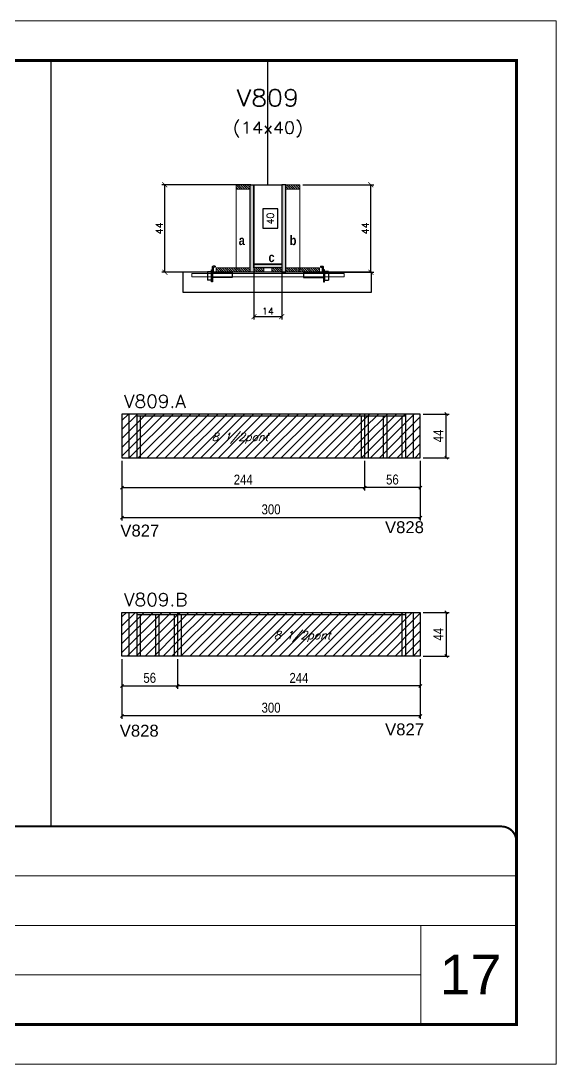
# Model space of a CAD drawing. Extents: x -20960 to -5926, y -2106 to 21915.
# Drawn here: x -11260 to -10722, y 16271 to 17321 of the extents above; entities that cross this region are included whole.
import ezdxf
from ezdxf.enums import TextEntityAlignment as Align

# ---------------------------------------------------------------- set-up
doc = ezdxf.new("R2010")
doc.units = 0
for name, pattern in [('CONTINUO', [0]), ('DASHED', [0.75, 0.5, -0.25]), ('HIDDEN', [0.375, 0.25, -0.125])]:
    doc.linetypes.add(name, pattern=pattern)
for name, color, linetype in [('5', 5, 'Continuous'), ('barrote', 251, 'Continuous'), ('COTA', 241, 'Continuous'), ('Cota Seção (2x)', 4, 'Continuous'), ('detalhes', 4, 'Continuous'), ('Painéis', 200, 'Continuous'), ('presilha', 1, 'Continuous'), ('Reaproveitamento', 251, 'Continuous'), ('SARR_2.2x7', 40, 'Continuous'), ('SARR_3.5x7', 81, 'Continuous'), ('texto', 7, 'Continuous'), ('Texto de Titulo', 7, 'Continuous'), ('Texto Qtd Sarr', 242, 'Continuous')]:
    doc.layers.add(name, color=color, linetype=linetype)
for name, color, linetype, lineweight in [('CARIMBO', 255, 'Continuous', 9), ('CONCRETO', 251, 'Continuous', 25), ('Folhas', 255, 'Continuous', 9), ('Hachura', 251, 'Continuous', 9), ('Madeira', 126, 'Continuous', 18), ('SARRAFO DE PRESSAO', 251, 'DASHED', 9), ('SCO-___-LAJ', 2, 'Continuous', 0), ('Texto Seção', 7, 'Continuous', 15)]:
    doc.layers.add(name, color=color, linetype=linetype, lineweight=lineweight)
doc.styles.add('ARIAL', font='arial.ttf')
doc.styles.add('COTA TECNICA', font='techl___.ttf', dxfattribs={"height": 10})
doc.styles.add('REGUA-120', font='ROMANS.shx', dxfattribs={"height": 15})
doc.styles.add('Romans', font='romans.shx')
doc.styles.get("Standard").update_dxf_attribs({"font": 'arial.ttf'})
doc.styles.add('TECNICA', font='techb___.ttf', dxfattribs={"height": 10})
doc.dimstyles.new('Cota Seção (2x)', dxfattribs={"dimtxt": 7, "dimasz": 5, "dimexe": 3, "dimexo": 3, "dimgap": 2, "dimtad": 3, "dimdec": 1, "dimlfac": 0.5, "dimzin": 12, "dimdsep": 46, "dimtxsty": 'Romans', "dimblk": 'ARCHTICK', "dimcen": 0, "dimclrd": 4, "dimclre": 4, "dimclrt": 1, "dimadec": 1, "dimazin": 3, "dimtfac": 1, "dimtdec": 1, "dimtmove": 0, "dimatfit": 3, "dimldrblk": 'OBLIQUE', "dimfxl": 1, "dimtolj": 1, "dimtzin": 12, "dimarcsym": 0})
doc.dimstyles.new('Cota Seção interna', dxfattribs={"dimtxt": 7, "dimasz": 6, "dimexe": 0.18, "dimexo": 2, "dimgap": -4, "dimtad": 3, "dimdec": 1, "dimlfac": 0.5, "dimzin": 12, "dimdsep": 46, "dimtxsty": 'Romans', "dimblk": 'ARCHTICK', "dimcen": 0.09, "dimse1": 1, "dimse2": 1, "dimsd1": 1, "dimsd2": 1, "dimclrd": 180, "dimclre": 5, "dimclrt": 1, "dimadec": 0, "dimazin": 3, "dimtfac": 1, "dimtdec": 1, "dimtofl": 0, "dimtmove": 0, "dimatfit": 3, "dimldrblk": 'ARCHTICK', "dimfxl": 1, "dimtolj": 1, "dimtzin": 0, "dimarcsym": 0})
doc.dimstyles.new('PAINEL', dxfattribs={"dimtxt": 10, "dimasz": 3, "dimexe": 3, "dimexo": 3, "dimgap": 3, "dimtad": 1, "dimdec": 1, "dimzin": 12, "dimdsep": 46, "dimtxsty": 'COTA TECNICA', "dimblk1": 'OBLIQUE', "dimblk2": 'OBLIQUE', "dimsah": 1, "dimcen": 0.9, "dimclrd": 4, "dimclre": 4, "dimclrt": 240, "dimadec": 1, "dimazin": 3, "dimtfac": 1, "dimtdec": 1, "dimtmove": 0, "dimatfit": 3, "dimfxl": 1, "dimtolj": 1, "dimtzin": 12, "dimarcsym": 0})
pattern_1 = [(315, (11920.8462, 8838.4468), (1.12253202, 1.12253202), [])]
pattern_2 = [(315, (11930.8462, 8838.4468), (1.12253202, 1.12253202), [])]
pattern_3 = [(45, (-148507.838, -14867.5354), (-4.49012806, 4.49012806), [])]

# ---------------------------------------------------------------- blocks, each defined once
blk = doc.blocks.new('9999999999')
at = {"color": 30, "linetype": 'CONTINUO'}
for p, q in [((98564.6, 34379.6), (99584, 34379.6)), ((98564.6, 34329.8), (99488, 34329.8)), ((99584, 34329.8), (99488, 34329.8)), ((99488, 34329.8), (99488, 34230.2)), ((98564.6, 34280), (99488, 34280))]:
    blk.add_line(p, q, dxfattribs=at)
at = {"color": 30, "linetype": 'CONTINUO', "const_width": 2}
blk.add_lwpolyline([(99584, 34230.2), (99584, 34414.4, 0.414214), (99569, 34429.4), (98229, 34429.4, 0.414214), (98214, 34414.4), (98214, 34245.2, 0.414214), (98229, 34230.2), (99584, 34230.2)], format="xyb", dxfattribs=at)
at = {"layer": 'Folhas'}
blk.add_lwpolyline([(98139, 34190.2), (99624, 34190.2), (99624, 35240.2), (98139, 35240.2)], close=True, dxfattribs=at)
at = {"layer": 'Folhas', "color": 30, "const_width": 3}
blk.add_lwpolyline([(98214, 34230.2), (99584, 34230.2), (99584, 35200.2), (98214, 35200.2)], close=True, dxfattribs=at)
blk = doc.blocks.new('_Oblique')
at = {"color": 0, "linetype": 'ByBlock', "lineweight": -2}
blk.add_line((-0.5, -0.5), (0.5, 0.5), dxfattribs=at)
blk = doc.blocks.new('*D597')
at = {"layer": 'COTA', "color": 4, "linetype": 'ByBlock', "lineweight": -2, "transparency": 16777216}
for p, q in [((-11158.6, 16878.4), (-11158.6, 16818.2)), ((-10858.6, 16878.4), (-10858.6, 16818.2)), ((-11158.6, 16821.2), (-10858.6, 16821.2))]:
    blk.add_line(p, q, dxfattribs=at)
at = {"layer": 'Defpoints', "color": 0, "linetype": 'ByBlock', "transparency": 16777216}
for p in [(-11158.6, 16881.4), (-10858.6, 16881.4), (-10858.6, 16821.2)]:
    blk.add_point(p, dxfattribs=at)
at = {"layer": 'COTA', "color": 4, "linetype": 'ByBlock', "lineweight": -2, "transparency": 16777216, "xscale": 3, "yscale": 3, "zscale": 3, "rotation": 180}
blk.add_blockref('_Oblique', (-11158.6, 16821.2), dxfattribs=at)
at = {"layer": 'COTA', "color": 4, "linetype": 'ByBlock', "lineweight": -2, "transparency": 16777216, "xscale": 3, "yscale": 3, "zscale": 3}
blk.add_blockref('_Oblique', (-10858.6, 16821.2), dxfattribs=at)
at = {"layer": 'COTA', "color": 240, "linetype": 'ByBlock', "transparency": 16777216, "insert": (-11008.6, 16829.4), "char_height": 10, "attachment_point": 5, "style": 'COTA TECNICA'}
blk.add_mtext('\\A1;300', dxfattribs=at)
blk = doc.blocks.new('*D598')
at = {"layer": 'COTA', "color": 4, "linetype": 'ByBlock', "lineweight": -2, "transparency": 16777216}
for p, q in [((-11158.6, 16878.4), (-11158.6, 16848.3)), ((-10914.6, 16878.4), (-10914.6, 16848.3)), ((-11158.6, 16851.3), (-10914.6, 16851.3))]:
    blk.add_line(p, q, dxfattribs=at)
at = {"layer": 'Defpoints', "color": 0, "linetype": 'ByBlock', "transparency": 16777216}
for p in [(-11158.6, 16881.4), (-10914.6, 16881.4), (-10914.6, 16851.3)]:
    blk.add_point(p, dxfattribs=at)
at = {"layer": 'COTA', "color": 4, "linetype": 'ByBlock', "lineweight": -2, "transparency": 16777216, "xscale": 3, "yscale": 3, "zscale": 3, "rotation": 180}
blk.add_blockref('_Oblique', (-11158.6, 16851.3), dxfattribs=at)
at = {"layer": 'COTA', "color": 4, "linetype": 'ByBlock', "lineweight": -2, "transparency": 16777216, "xscale": 3, "yscale": 3, "zscale": 3}
blk.add_blockref('_Oblique', (-10914.6, 16851.3), dxfattribs=at)
at = {"layer": 'COTA', "color": 240, "linetype": 'ByBlock', "transparency": 16777216, "insert": (-11036.6, 16859.4), "char_height": 10, "attachment_point": 5, "style": 'COTA TECNICA'}
blk.add_mtext('\\A1;244', dxfattribs=at)
blk = doc.blocks.new('*D599')
at = {"layer": 'COTA', "color": 4, "linetype": 'ByBlock', "lineweight": -2, "transparency": 16777216}
for p, q in [((-10914.6, 16878.4), (-10914.6, 16848.3)), ((-10858.6, 16878.4), (-10858.6, 16848.3)), ((-10858.6, 16851.3), (-10914.6, 16851.3))]:
    blk.add_line(p, q, dxfattribs=at)
at = {"layer": 'Defpoints', "color": 0, "linetype": 'ByBlock', "transparency": 16777216}
for p in [(-10914.6, 16881.4), (-10858.6, 16881.4), (-10914.6, 16851.3)]:
    blk.add_point(p, dxfattribs=at)
at = {"layer": 'COTA', "color": 4, "linetype": 'ByBlock', "lineweight": -2, "transparency": 16777216, "xscale": 3, "yscale": 3, "zscale": 3, "rotation": 180}
blk.add_blockref('_Oblique', (-10914.6, 16851.3), dxfattribs=at)
at = {"layer": 'COTA', "color": 4, "linetype": 'ByBlock', "lineweight": -2, "transparency": 16777216, "xscale": 3, "yscale": 3, "zscale": 3}
blk.add_blockref('_Oblique', (-10858.6, 16851.3), dxfattribs=at)
at = {"layer": 'COTA', "color": 240, "linetype": 'ByBlock', "transparency": 16777216, "insert": (-10886.6, 16859.4), "char_height": 10, "attachment_point": 5, "style": 'COTA TECNICA'}
blk.add_mtext('\\A1;56', dxfattribs=at)
blk = doc.blocks.new('*D600')
at = {"layer": 'COTA', "color": 4, "linetype": 'ByBlock', "lineweight": -2, "transparency": 16777216}
for p, q in [((-10855.6, 16925.4), (-10829.4, 16925.4)), ((-10832.4, 16881.4), (-10832.4, 16925.4)), ((-10855.6, 16881.4), (-10829.4, 16881.4))]:
    blk.add_line(p, q, dxfattribs=at)
at = {"layer": 'Defpoints', "color": 0, "linetype": 'ByBlock', "transparency": 16777216}
for p in [(-10858.6, 16925.4), (-10832.4, 16925.4), (-10858.6, 16881.4)]:
    blk.add_point(p, dxfattribs=at)
at = {"layer": 'COTA', "color": 4, "linetype": 'ByBlock', "lineweight": -2, "transparency": 16777216, "xscale": 3, "yscale": 3, "zscale": 3}
for p, rotation in [((-10832.4, 16925.4), 90), ((-10832.4, 16881.4), 270)]:
    blk.add_blockref('_Oblique', p, dxfattribs=dict(at, rotation=rotation))
at = {"layer": 'COTA', "color": 240, "linetype": 'ByBlock', "transparency": 16777216, "insert": (-10840.5, 16903.4), "char_height": 10, "attachment_point": 5, "rotation": 90, "style": 'COTA TECNICA'}
blk.add_mtext('\\A1;44', dxfattribs=at)
blk = doc.blocks.new('*D601')
at = {"layer": 'COTA', "color": 4, "linetype": 'ByBlock', "lineweight": -2, "transparency": 16777216}
for p, q in [((-11158.6, 16678.8), (-11158.6, 16618.6)), ((-10858.6, 16678.8), (-10858.6, 16618.6)), ((-10858.6, 16621.6), (-11158.6, 16621.6))]:
    blk.add_line(p, q, dxfattribs=at)
at = {"layer": 'Defpoints', "color": 0, "linetype": 'ByBlock', "transparency": 16777216}
for p in [(-11158.6, 16681.8), (-10858.6, 16681.8), (-11158.6, 16621.6)]:
    blk.add_point(p, dxfattribs=at)
at = {"layer": 'COTA', "color": 4, "linetype": 'ByBlock', "lineweight": -2, "transparency": 16777216, "xscale": 3, "yscale": 3, "zscale": 3, "rotation": 180}
blk.add_blockref('_Oblique', (-11158.6, 16621.6), dxfattribs=at)
at = {"layer": 'COTA', "color": 4, "linetype": 'ByBlock', "lineweight": -2, "transparency": 16777216, "xscale": 3, "yscale": 3, "zscale": 3}
blk.add_blockref('_Oblique', (-10858.6, 16621.6), dxfattribs=at)
at = {"layer": 'COTA', "color": 240, "linetype": 'ByBlock', "transparency": 16777216, "insert": (-11008.6, 16629.8), "char_height": 10, "attachment_point": 5, "style": 'COTA TECNICA'}
blk.add_mtext('\\A1;300', dxfattribs=at)
blk = doc.blocks.new('*D602')
at = {"layer": 'COTA', "color": 4, "linetype": 'ByBlock', "lineweight": -2, "transparency": 16777216}
for p, q in [((-11102.6, 16678.8), (-11102.6, 16648.7)), ((-10858.6, 16678.8), (-10858.6, 16648.7)), ((-10858.6, 16651.7), (-11102.6, 16651.7))]:
    blk.add_line(p, q, dxfattribs=at)
at = {"layer": 'Defpoints', "color": 0, "linetype": 'ByBlock', "transparency": 16777216}
for p in [(-11102.6, 16681.8), (-10858.6, 16681.8), (-11102.6, 16651.7)]:
    blk.add_point(p, dxfattribs=at)
at = {"layer": 'COTA', "color": 4, "linetype": 'ByBlock', "lineweight": -2, "transparency": 16777216, "xscale": 3, "yscale": 3, "zscale": 3, "rotation": 180}
blk.add_blockref('_Oblique', (-11102.6, 16651.7), dxfattribs=at)
at = {"layer": 'COTA', "color": 4, "linetype": 'ByBlock', "lineweight": -2, "transparency": 16777216, "xscale": 3, "yscale": 3, "zscale": 3}
blk.add_blockref('_Oblique', (-10858.6, 16651.7), dxfattribs=at)
at = {"layer": 'COTA', "color": 240, "linetype": 'ByBlock', "transparency": 16777216, "insert": (-10980.6, 16659.8), "char_height": 10, "attachment_point": 5, "style": 'COTA TECNICA'}
blk.add_mtext('\\A1;244', dxfattribs=at)
blk = doc.blocks.new('*D603')
at = {"layer": 'COTA', "color": 4, "linetype": 'ByBlock', "lineweight": -2, "transparency": 16777216}
for p, q in [((-11158.6, 16678.8), (-11158.6, 16648.7)), ((-11102.6, 16678.8), (-11102.6, 16648.7)), ((-11158.6, 16651.7), (-11102.6, 16651.7))]:
    blk.add_line(p, q, dxfattribs=at)
at = {"layer": 'Defpoints', "color": 0, "linetype": 'ByBlock', "transparency": 16777216}
for p in [(-11158.6, 16681.8), (-11102.6, 16681.8), (-11102.6, 16651.7)]:
    blk.add_point(p, dxfattribs=at)
at = {"layer": 'COTA', "color": 4, "linetype": 'ByBlock', "lineweight": -2, "transparency": 16777216, "xscale": 3, "yscale": 3, "zscale": 3, "rotation": 180}
blk.add_blockref('_Oblique', (-11158.6, 16651.7), dxfattribs=at)
at = {"layer": 'COTA', "color": 4, "linetype": 'ByBlock', "lineweight": -2, "transparency": 16777216, "xscale": 3, "yscale": 3, "zscale": 3}
blk.add_blockref('_Oblique', (-11102.6, 16651.7), dxfattribs=at)
at = {"layer": 'COTA', "color": 240, "linetype": 'ByBlock', "transparency": 16777216, "insert": (-11130.6, 16659.8), "char_height": 10, "attachment_point": 5, "style": 'COTA TECNICA'}
blk.add_mtext('\\A1;56', dxfattribs=at)
blk = doc.blocks.new('*D604')
at = {"layer": 'COTA', "color": 4, "linetype": 'ByBlock', "lineweight": -2, "transparency": 16777216}
for p, q in [((-10855.6, 16725.8), (-10829.4, 16725.8)), ((-10832.4, 16725.8), (-10832.4, 16681.8)), ((-10855.6, 16681.8), (-10829.4, 16681.8))]:
    blk.add_line(p, q, dxfattribs=at)
at = {"layer": 'Defpoints', "color": 0, "linetype": 'ByBlock', "transparency": 16777216}
for p in [(-10858.6, 16725.8), (-10858.6, 16681.8), (-10832.4, 16681.8)]:
    blk.add_point(p, dxfattribs=at)
at = {"layer": 'COTA', "color": 4, "linetype": 'ByBlock', "lineweight": -2, "transparency": 16777216, "xscale": 3, "yscale": 3, "zscale": 3}
for p, rotation in [((-10832.4, 16725.8), 90), ((-10832.4, 16681.8), 270)]:
    blk.add_blockref('_Oblique', p, dxfattribs=dict(at, rotation=rotation))
at = {"layer": 'COTA', "color": 240, "linetype": 'ByBlock', "transparency": 16777216, "insert": (-10840.5, 16703.8), "char_height": 10, "attachment_point": 5, "rotation": 90, "style": 'COTA TECNICA'}
blk.add_mtext('\\A1;44', dxfattribs=at)
blk = doc.blocks.new('_ArchTick')
at = {"color": 0, "linetype": 'ByBlock', "const_width": 0.15}
blk.add_lwpolyline([(-0.5, -0.5), (0.5, 0.5)], dxfattribs=at)
blk = doc.blocks.new('*D605')
at = {"layer": 'COTA', "color": 4, "lineweight": -2, "transparency": 16777216}
for p, q in [((-11028.8, 17156.1), (-11118.4, 17156.1)), ((-11115.4, 17068.1), (-11115.4, 17156.1)), ((-11066.8, 17068.1), (-11118.4, 17068.1))]:
    blk.add_line(p, q, dxfattribs=at)
at = {"layer": 'Defpoints', "color": 0, "transparency": 16777216}
for p in [(-11115.4, 17156.1), (-11025.8, 17156.1), (-11063.8, 17068.1)]:
    blk.add_point(p, dxfattribs=at)
at = {"layer": 'COTA', "color": 4, "lineweight": -2, "transparency": 16777216, "xscale": 5, "yscale": 5, "zscale": 5}
for p, rotation in [((-11115.4, 17156.1), 90), ((-11115.4, 17068.1), 270)]:
    blk.add_blockref('_ArchTick', p, dxfattribs=dict(at, rotation=rotation))
at = {"layer": 'COTA', "color": 1, "transparency": 16777216, "insert": (-11120.9, 17112.1), "char_height": 7, "attachment_point": 5, "rotation": 90, "style": 'Romans'}
blk.add_mtext('\\A1;44', dxfattribs=at)
blk = doc.blocks.new('*D606')
at = {"layer": 'COTA', "color": 4, "lineweight": -2, "transparency": 16777216}
for p, q in [((-10976.8, 17156.1), (-10905.3, 17156.1)), ((-10908.3, 17068.1), (-10908.3, 17156.1)), ((-10956.8, 17068.1), (-10905.3, 17068.1))]:
    blk.add_line(p, q, dxfattribs=at)
at = {"layer": 'Defpoints', "color": 0, "transparency": 16777216}
for p in [(-10979.8, 17156.1), (-10908.3, 17156.1), (-10959.8, 17068.1)]:
    blk.add_point(p, dxfattribs=at)
at = {"layer": 'COTA', "color": 4, "lineweight": -2, "transparency": 16777216, "xscale": 5, "yscale": 5, "zscale": 5}
for p, rotation in [((-10908.3, 17156.1), 90), ((-10908.3, 17068.1), 270)]:
    blk.add_blockref('_ArchTick', p, dxfattribs=dict(at, rotation=rotation))
at = {"layer": 'COTA', "color": 1, "transparency": 16777216, "insert": (-10913.8, 17112.1), "char_height": 7, "attachment_point": 5, "rotation": 90, "style": 'Romans'}
blk.add_mtext('\\A1;44', dxfattribs=at)
blk = doc.blocks.new('*D607')
at = {"layer": 'Cota Seção (2x)', "color": 180, "lineweight": -2, "transparency": 16777216}
for p, q in [((-11001.8, 17131.8), (-11016.8, 17131.8)), ((-11016.8, 17131.8), (-11016.8, 17112.4)), ((-11001.8, 17112.4), (-11001.8, 17131.8)), ((-11016.8, 17112.4), (-11001.8, 17112.4))]:
    blk.add_line(p, q, dxfattribs=at)
at = {"layer": 'Defpoints', "color": 0, "transparency": 16777216}
for p in [(-10997.8, 17156.1), (-10997.8, 17156.1), (-10997.8, 17076.1)]:
    blk.add_point(p, dxfattribs=at)
at = {"layer": 'Cota Seção (2x)', "color": 1, "transparency": 16777216, "insert": (-11009.3, 17122.1), "char_height": 7, "attachment_point": 5, "rotation": 90, "style": 'Romans'}
blk.add_mtext('\\A1;40', dxfattribs=at)
blk = doc.blocks.new('titulo1')
at = {"layer": 'Defpoints', "color": 252, "linetype": 'HIDDEN', "ltscale": 2}
blk.add_line((0, 0), (0, 125), dxfattribs=at)
at = {"layer": 'Defpoints', "style": 'Romans', "oblique": 15}
blk.add_attdef('FOLHA', text='', height=10, dxfattribs=at).set_placement((0, 15.6), align=Align.MIDDLE_CENTER)
at = {"layer": 'Texto Qtd Sarr', "color": 3, "style": 'Romans', "oblique": 15}
for tag, height, p in [('TITULO', 17, (0, 71.4)), ('SEÇÃO', 12, (0, 41.5))]:
    blk.add_attdef(tag, text='', height=height, dxfattribs=at).set_placement(p, align=Align.MIDDLE_CENTER)
blk = doc.blocks.new('PRESILHA METÁLICA 1')
at = {"layer": 'presilha'}
for p, q in [((7.5, 10.6), (7.5, 19.9)), ((12, 21), (8.6, 21)), ((9, 11.6), (9, 18.9)), ((12, 19.5), (9.6, 19.5)), ((12, 21), (12, 19.5)), ((0, 13), (6, 13)), ((0, 13), (0, 0)), ((6, 0), (0, 0)), ((6, 15.5), (7.5, 15.5)), ((6, -2.5), (6, 15.5)), ((6, 13), (6, 0)), ((7.5, 15.5), (7.5, -2.5)), ((37.5, 4.1), (7.5, 4.1)), ((37.5, 11), (9.6, 11)), ((37.5, 11), (37.5, 4.1)), ((7.5, -2.5), (6, -2.5))]:
    blk.add_line(p, q, dxfattribs=at)
for centre, radius, start, end in [((8.6, 19.9), 1.14, 90, 180), ((9.6, 18.9), 0.57, 90, 180), ((9.6, 11.6), 0.57, 180, 270)]:
    blk.add_arc(centre, radius, start, end, dxfattribs=at)
blk = doc.blocks.new('*D608')
at = {"layer": 'COTA', "color": 4, "lineweight": -2, "transparency": 16777216}
for p, q in [((-11025.8, 17069.5), (-11025.8, 17020.4)), ((-10997.8, 17069.5), (-10997.8, 17020.4)), ((-11025.8, 17023.4), (-10997.8, 17023.4))]:
    blk.add_line(p, q, dxfattribs=at)
at = {"layer": 'Defpoints', "color": 0, "transparency": 16777216}
for p in [(-11025.8, 17072.5), (-10997.8, 17072.5), (-10997.8, 17023.4)]:
    blk.add_point(p, dxfattribs=at)
at = {"layer": 'COTA', "color": 4, "lineweight": -2, "transparency": 16777216, "xscale": 5, "yscale": 5, "zscale": 5, "rotation": 180}
blk.add_blockref('_ArchTick', (-11025.8, 17023.4), dxfattribs=at)
at = {"layer": 'COTA', "color": 4, "lineweight": -2, "transparency": 16777216, "xscale": 5, "yscale": 5, "zscale": 5}
blk.add_blockref('_ArchTick', (-10997.8, 17023.4), dxfattribs=at)
at = {"layer": 'COTA', "color": 1, "transparency": 16777216, "insert": (-11011.8, 17028.9), "char_height": 7, "attachment_point": 5, "style": 'Romans'}
blk.add_mtext('\\A1;14', dxfattribs=at)

msp = doc.modelspace()

# ---------------------------------------------------------------- hatches: boundary and pattern name
at = {"layer": 'Hachura'}
h = msp.add_hatch(dxfattribs=at)
h.set_pattern_fill('ANSI31', color=256, scale=0.5, angle=270, style=0)
h.set_pattern_definition([(315, (11930.8462, 8848.4468), (1.12253202, 1.12253202), [])])
h.paths.add_polyline_path([(-11029.77, 17151.69), (-11029.77, 17156.09), (-11043.77, 17156.09), (-11043.77, 17151.69)])
h = msp.add_hatch(color=256, dxfattribs=at)
h.dxf.hatch_style = 1
h.paths.add_polyline_path([(-11029.77, 17156.09), (-11025.77, 17156.09), (-11025.77, 17068.09), (-11029.77, 17068.09)])
h = msp.add_hatch(color=256, dxfattribs=at)
h.dxf.hatch_style = 1
h.paths.add_polyline_path([(-10993.78, 17156.09), (-10997.78, 17156.09), (-10997.77, 17068.09), (-10993.77, 17068.09)])
h = msp.add_hatch(dxfattribs=at)
h.set_pattern_fill('ANSI31', color=256, scale=0.5, angle=270, style=0)
h.set_pattern_definition([(315, (11920.8558, 8848.4468), (1.12253202, 1.12253202), [])])
h.paths.add_polyline_path([(-10993.78, 17151.69), (-10993.78, 17156.09), (-10979.78, 17156.09), (-10979.78, 17151.69)])
h = msp.add_hatch(color=256, dxfattribs=at)
h.dxf.hatch_style = 1
h.paths.add_polyline_path([(-11025.77, 17072.49), (-11025.77, 17076.09), (-10997.77, 17076.09), (-10997.77, 17072.49)])
h = msp.add_hatch(dxfattribs=at)
h.set_pattern_fill('ANSI31', color=256, scale=0.5, angle=270, style=0)
h.set_pattern_definition(pattern_2)
h.paths.add_polyline_path([(-11063.77, 17068.09), (-11063.77, 17072.49), (-11043.77, 17072.49), (-11043.77, 17068.09)])
h = msp.add_hatch(dxfattribs=at)
h.set_pattern_fill('ANSI31', color=256, scale=0.5, angle=270, style=0)
h.set_pattern_definition([(315, (11930.8462, 8764.8468), (1.12253202, 1.12253202), [])])
h.paths.add_polyline_path([(-11029.77, 17068.09), (-11029.77, 17072.49), (-11043.77, 17072.49), (-11043.77, 17068.09)])
h = msp.add_hatch(dxfattribs=at)
h.set_pattern_fill('ANSI31', color=256, scale=0.5, angle=270, style=0)
h.set_pattern_definition(pattern_2)
h.paths.add_polyline_path([(-11025.77, 17068.09), (-11025.77, 17072.49), (-11015.77, 17072.49), (-11015.77, 17068.09)])
h = msp.add_hatch(dxfattribs=at)
h.set_pattern_fill('ANSI31', color=256, scale=0.5, angle=270, style=0)
h.set_pattern_definition(pattern_1)
h.paths.add_polyline_path([(-10997.77, 17068.09), (-10997.77, 17072.49), (-11007.77, 17072.49), (-11007.77, 17068.09)])
h = msp.add_hatch(dxfattribs=at)
h.set_pattern_fill('ANSI31', color=256, scale=0.5, angle=270, style=0)
h.set_pattern_definition([(315, (11920.8462, 8764.8468), (1.12253202, 1.12253202), [])])
h.paths.add_polyline_path([(-10993.77, 17068.09), (-10993.77, 17072.49), (-10979.77, 17072.49), (-10979.77, 17068.09)])
h = msp.add_hatch(dxfattribs=at)
h.set_pattern_fill('ANSI31', color=256, scale=0.5, angle=270, style=0)
h.set_pattern_definition(pattern_1)
h.paths.add_polyline_path([(-10959.77, 17068.09), (-10959.77, 17072.49), (-10979.77, 17072.49), (-10979.77, 17068.09)])
at = {"layer": 'Reaproveitamento', "linetype": 'ByBlock'}
h = msp.add_hatch(dxfattribs=at)
h.set_pattern_fill('ANSI31', color=256, scale=2)
h.set_pattern_definition(pattern_3)
h.paths.add_polyline_path([(-10914.59, 16881.39), (-10914.59, 16925.39), (-11158.59, 16925.39), (-11158.59, 16881.39)])
h.paths.add_polyline_path([(-11076.25, 16893.04), (-11008.63, 16893.04), (-11003.13, 16909.02), (-11070.75, 16909.02)], flags=24)
h = msp.add_hatch(dxfattribs=at)
h.set_pattern_fill('ANSI31', color=256, scale=2)
h.set_pattern_definition(pattern_3)
h.paths.add_polyline_path([(-10858.59, 16881.39), (-10858.59, 16925.39), (-10914.59, 16925.39), (-10914.59, 16881.39)])
h = msp.add_hatch(dxfattribs=at)
h.set_pattern_fill('ANSI31', color=256, scale=2)
h.set_pattern_definition(pattern_3)
h.paths.add_polyline_path([(-11102.59, 16681.8), (-11102.59, 16725.8), (-11158.59, 16725.8), (-11158.59, 16681.8)])
h = msp.add_hatch(dxfattribs=at)
h.set_pattern_fill('ANSI31', color=256, scale=2)
h.set_pattern_definition(pattern_3)
h.paths.add_polyline_path([(-10858.59, 16681.8), (-10858.59, 16725.8), (-11102.59, 16725.8), (-11102.59, 16681.8)])
h.paths.add_polyline_path([(-11013.67, 16693.45), (-10946.05, 16693.45), (-10940.55, 16709.42), (-11008.17, 16709.42)], flags=24)

# ---------------------------------------------------------------- linework, layer by layer
at = {"layer": 'barrote'}
msp.add_lwpolyline([(-11097.23, 17048.09), (-10907.65, 17048.09), (-10907.65, 17068.09), (-11097.23, 17068.09)], close=True, dxfattribs=at)
at = {"layer": 'CONCRETO'}
msp.add_lwpolyline([(-11025.77, 17156.09), (-10997.77, 17156.09), (-10997.77, 17076.09), (-11025.77, 17076.09), (-11025.77, 17156.09)], close=True, dxfattribs=at)
at = {"layer": 'COTA', "linetype": 'ByBlock'}
msp.add_line((-11229.93, 17281.09), (-11229.93, 16510.33), dxfattribs=at)
at = {"layer": 'Madeira'}
for points in [[(-11029.77, 17151.69), (-11029.77, 17156.09), (-11043.77, 17156.09), (-11043.77, 17151.69)], [(-11029.77, 17156.09), (-11043.77, 17156.09), (-11043.77, 17068.09), (-11029.77, 17068.09)], [(-10993.78, 17151.69), (-10993.78, 17156.09), (-10979.78, 17156.09), (-10979.78, 17151.69)], [(-10993.78, 17156.09), (-10979.78, 17156.09), (-10979.77, 17068.09), (-10993.77, 17068.09)], [(-11063.77, 17068.09), (-11063.77, 17072.49), (-11043.77, 17072.49), (-11043.77, 17068.09)], [(-11029.77, 17068.09), (-11029.77, 17072.49), (-11043.77, 17072.49), (-11043.77, 17068.09)], [(-11025.77, 17068.09), (-11025.77, 17072.49), (-11015.77, 17072.49), (-11015.77, 17068.09)], [(-10997.77, 17068.09), (-10997.77, 17072.49), (-11007.77, 17072.49), (-11007.77, 17068.09)], [(-10993.77, 17068.09), (-10993.77, 17072.49), (-10979.77, 17072.49), (-10979.77, 17068.09)], [(-10959.77, 17068.09), (-10959.77, 17072.49), (-10979.77, 17072.49), (-10979.77, 17068.09)]]:
    msp.add_lwpolyline(points, close=True, dxfattribs=at)
at = {"layer": 'Painéis', "linetype": 'ByBlock'}
for p, q in [((-11158.59, 16925.39), (-11158.59, 16881.39)), ((-10858.59, 16925.39), (-11158.59, 16925.39)), ((-10914.59, 16925.39), (-10914.59, 16881.39)), ((-10858.59, 16881.39), (-10858.59, 16925.39)), ((-11158.59, 16881.39), (-10858.59, 16881.39)), ((-11158.59, 16681.8), (-11158.59, 16725.8)), ((-11158.59, 16725.8), (-10858.59, 16725.8)), ((-11102.59, 16725.8), (-11102.59, 16681.8)), ((-10858.59, 16725.8), (-10858.59, 16681.8)), ((-10858.59, 16681.8), (-11158.59, 16681.8))]:
    msp.add_line(p, q, dxfattribs=at)
at = {"layer": 'Painéis'}
for points in [[(-11029.77, 17156.09), (-11025.77, 17156.09), (-11025.77, 17068.09), (-11029.77, 17068.09)], [(-10993.78, 17156.09), (-10997.78, 17156.09), (-10997.77, 17068.09), (-10993.77, 17068.09)], [(-11025.77, 17072.49), (-11025.77, 17076.09), (-10997.77, 17076.09), (-10997.77, 17072.49)]]:
    msp.add_lwpolyline(points, close=True, dxfattribs=at)
at = {"layer": 'SARR_2.2x7', "linetype": 'Continuous'}
for p, q in [((-11151.59, 16925.39), (-11151.59, 16881.39)), ((-10873.59, 16923.19), (-11143.59, 16923.19)), ((-10865.59, 16925.39), (-10865.59, 16881.39)), ((-11151.59, 16725.8), (-11151.59, 16681.8)), ((-11143.59, 16723.6), (-10873.59, 16723.6)), ((-10865.59, 16725.8), (-10865.59, 16681.8))]:
    msp.add_line(p, q, dxfattribs=at)
at = {"layer": 'SARR_3.5x7'}
for p, q in [((-11143.59, 16925.39), (-11143.59, 16881.39)), ((-11140.09, 16923.19), (-11140.09, 16881.39)), ((-10918.09, 16923.19), (-10918.09, 16881.39)), ((-10911.09, 16923.19), (-10911.09, 16881.39)), ((-10895.84, 16923.19), (-10895.84, 16881.39)), ((-10892.34, 16923.19), (-10892.34, 16881.39)), ((-10877.09, 16923.19), (-10877.09, 16881.39)), ((-10873.59, 16925.39), (-10873.59, 16881.39)), ((-11143.59, 16725.8), (-11143.59, 16681.8)), ((-11140.09, 16723.6), (-11140.09, 16681.8)), ((-11124.84, 16723.6), (-11124.84, 16681.8)), ((-11121.34, 16723.6), (-11121.34, 16681.8)), ((-11106.09, 16723.6), (-11106.09, 16681.8)), ((-11099.09, 16723.6), (-11099.09, 16681.8)), ((-10877.09, 16723.6), (-10877.09, 16681.8)), ((-10873.59, 16725.8), (-10873.59, 16681.8))]:
    msp.add_line(p, q, dxfattribs=at)
at = {"layer": 'SCO-___-LAJ', "color": 1}
msp.add_lwpolyline([(-11088.23, 17066.76), (-10934.96, 17066.76), (-10934.96, 17063.56), (-11088.23, 17063.56)], close=True, dxfattribs=at)

# ---------------------------------------------------------------- block references
at = {"layer": 'presilha', "yscale": 0.6666666666666666, "zscale": 0.6666666666666666}
for p, xscale in [((-11072.64, 17060.12), 0.6666666666666666), ((-10950.91, 17060.12), -0.6666666666666666)]:
    msp.add_blockref('PRESILHA METÁLICA 1', p, dxfattribs=dict(at, xscale=xscale))
at = {"layer": 'SARRAFO DE PRESSAO', "color": 6, "linetype": 'ByBlock'}
msp.add_blockref('9999999999', (-110345.98, -17919.11), dxfattribs=at)
at = {"layer": 'Texto Seção'}
ref = msp.add_blockref('titulo1', (-11011.77, 17156.09), dxfattribs=at)
ref.add_attrib('TITULO', 'V809', dxfattribs={"layer": 'Texto de Titulo', "color": 7, "height": 17, "style": 'Romans', "width": 1.1}).set_placement((-11011.77, 17243.59), align=Align.MIDDLE_CENTER)
ref.add_attrib('SEÇÃO', '(14x40)', dxfattribs={"layer": 'Texto de Titulo', "color": 7, "height": 12, "style": 'Romans', "width": 1.1}).set_placement((-11011.77, 17213.59), align=Align.MIDDLE_CENTER)

# ---------------------------------------------------------------- texts
at = {"layer": '5', "linetype": 'Continuous'}
for s, p in [('V827', (-11160.14, 16802.11)), ('V828', (-10894.05, 16805.5)), ('V828', (-11160.73, 16600.68)), ('V827', (-10893.97, 16602.01))]:
    msp.add_text(s, height=12, rotation=0.00004, dxfattribs=at).set_placement(p)
at = {"layer": 'CARIMBO', "style": 'ARIAL'}
msp.add_text('17', height=40, dxfattribs=at).set_placement((-10839.14, 16341.23))
at = {"layer": 'detalhes', "style": 'TECNICA'}
for s, p in [('b', (-10989.84, 17095.42)), ('a', (-11041.08, 17095.43)), ('c', (-11011.17, 17078.33))]:
    msp.add_text(s, height=9.6, dxfattribs=at).set_placement(p)
at = {"layer": 'texto', "color": 2, "char_height": 8, "attachment_point": 5, "style": 'Romans'}
for insert in [(-11039.88, 16901.03), (-10977.3, 16701.43)]:
    msp.add_mtext('{\\Q19;\\C256;8 1/2pont}', dxfattribs=dict(at, insert=insert))
at = {"layer": 'Texto Seção', "style": 'REGUA-120', "width": 1.05}
for s, p in [('V809.A', (-11156.38, 16931.76)), ('V809.B', (-11156.38, 16732.16))]:
    msp.add_text(s, height=13, dxfattribs=at).set_placement(p)

# ---------------------------------------------------------------- dimensions: what is measured, and where the dimension line sits
at = {"layer": 'COTA'}
for base, p1, p2, picture, middle in [((-11115.42, 17156.09), (-11063.77, 17068.09), (-11025.77, 17156.09), '*D605', (-11120.92, 17112.09)), ((-10908.3, 17156.09), (-10959.77, 17068.09), (-10979.78, 17156.09), '*D606', (-10913.8, 17112.09))]:
    dim = msp.add_linear_dim(base=base, p1=p1, p2=p2, angle=90, dimstyle='Cota Seção (2x)', dxfattribs=at)
    dim.commit()
    dim.dimension.update_dxf_attribs({"geometry": picture, "text_midpoint": middle})
dim = msp.add_linear_dim(base=(-10997.77, 17023.36), p1=(-11025.77, 17072.49), p2=(-10997.77, 17072.49), dimstyle='Cota Seção (2x)', dxfattribs=at)
dim.commit()
dim.dimension.update_dxf_attribs({"geometry": '*D608', "text_midpoint": (-11011.77, 17028.86)})
at = {"layer": 'COTA', "linetype": 'ByBlock'}
for p1, p2, distance, picture, middle in [((-10858.59, 16881.39), (-10858.59, 16925.39), -26.15, '*D600', (-10840.51, 16903.39)), ((-11158.59, 16881.39), (-10858.59, 16881.39), -60.19, '*D597', (-11008.59, 16829.42)), ((-11158.59, 16881.39), (-10914.59, 16881.39), -30.07, '*D598', (-11036.59, 16859.4)), ((-10858.59, 16881.39), (-10914.59, 16881.39), 30.07, '*D599', (-10886.59, 16859.43)), ((-10858.59, 16725.8), (-10858.59, 16681.8), 26.15, '*D604', (-10840.51, 16703.8)), ((-10858.59, 16681.8), (-11158.59, 16681.8), 60.19, '*D601', (-11008.59, 16629.82)), ((-11158.59, 16681.8), (-11102.59, 16681.8), -30.07, '*D603', (-11130.59, 16659.84)), ((-10858.59, 16681.8), (-11102.59, 16681.8), 30.07, '*D602', (-10980.59, 16659.8))]:
    dim = msp.add_aligned_dim(p1=p1, p2=p2, distance=distance, dimstyle='PAINEL', dxfattribs=at)
    dim.commit()
    dim.dimension.update_dxf_attribs({"geometry": picture, "text_midpoint": middle})
at = {"layer": 'Cota Seção (2x)'}
dim = msp.add_linear_dim(base=(-10997.78, 17156.09), p1=(-10997.77, 17076.09), p2=(-10997.78, 17156.09), angle=90, dimstyle='Cota Seção interna', dxfattribs=at)
dim.commit()
dim.dimension.update_dxf_attribs({"geometry": '*D607', "text_midpoint": (-10997.78, 17122.09), "dimtype": 160})

doc.saveas('drawing.dxf')
